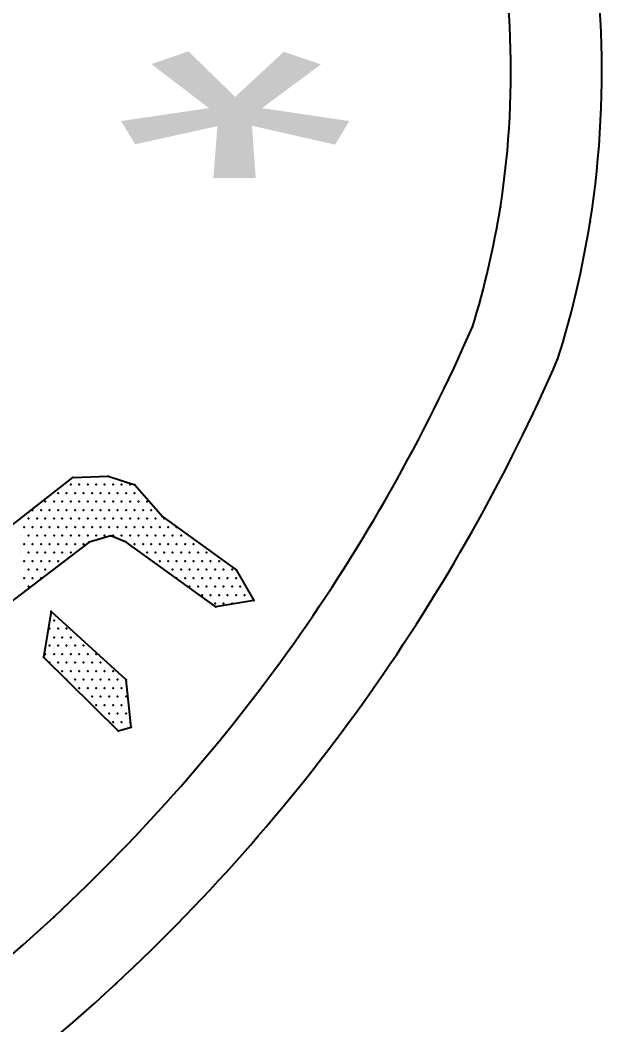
# Model space of a CAD drawing. Extents: x 180421 to 182279, y 668879 to 669787.
# Drawn here: x 180628.02 to 180635.44, y 669602.13 to 669614.94 of the extents above; entities that cross this region are included whole.
import ezdxf
from ezdxf.enums import TextEntityAlignment as Align

# ---------------------------------------------------------------- set-up
doc = ezdxf.new("R2010")
doc.units = 0
doc.header["$LTSCALE"] = 2.5
doc.header["$MEASUREMENT"] = 0
doc.layers.get('0').update_dxf_attribs({"linetype": 'CONTINUOUS'})
doc.layers.add('KOTERET', color=1, linetype='CONTINUOUS')
doc.styles.get("Standard").update_dxf_attribs({"font": 'heb.shx', "height": 0.5})

# ---------------------------------------------------------------- blocks, each defined once
blk = doc.blocks.new('elipsa')
at = {"layer": 'KOTERET', "color": 1, "linetype": 'Continuous'}
for points in [[(20.368, 15.482, 0.06433), (7.627, 18.997, 0.055067), (-3.695, 19.335, 0.081051), (-17.07, 16.585, 0.05642), (-25.541, 12.204, 0.170965), (-32.054, 4.609, 0.076819), (-33.047, 0.117, 0.118306), (-31.458, -6.729, 0.129737), (-26.38, -12.498, 0.070189), (-16.442, -17.734, 0.047922), (-8.989, -19.629, 0.049022), (1.678, -20.394, 0.072792), (17.281, -17.691, 0.1248), (27.531, -12.086, 0.103709), (33.163, -4.121, 0.036886), (33.574, -2.374, 0.106536), (33.289, 2.751, 0.106243), (28.222, 10.489, 0.106919), (20.368, 15.482)], [(-8.799, -18.483, 0.049045), (1.647, -19.233, 0.072972), (16.953, -16.573, 0.125195), (26.739, -11.236, 0.103069), (32.075, -3.715, 0.035565), (32.429, -2.19, 0.105225), (32.186, 2.392, 0.105504), (27.409, 9.665, 0.107235), (19.946, 14.405, 0.064474), (7.463, 17.846, 0.055181), (-3.626, 18.179, 0.081162), (-16.653, 15.503, 0.05669), (-24.929, 11.217, 0.171614), (-30.972, 4.192, 0.076301), (-31.885, 0.075, 0.117637), (-30.418, -6.206, 0.130118), (-25.715, -11.542, 0.070334), (-16.046, -16.641, 0.047983), (-8.799, -18.483)]]:
    blk.add_lwpolyline(points, format="xyb", dxfattribs=at)
at = {"layer": 'KOTERET', "color": 2, "linetype": 'Continuous'}
for points in [[(26.977, -5.636), (27.431, -5.62)], [(27.431, -5.62), (27.768, -5.731)], [(25.715, -6.623), (26.977, -5.636)], [(26.955, -5.726), (26.955, -5.726)], [(27.061, -5.726), (27.061, -5.726)], [(27.172, -5.726), (27.172, -5.726)], [(27.277, -5.726), (27.277, -5.726)], [(27.383, -5.726), (27.383, -5.726)], [(27.494, -5.726), (27.494, -5.726)], [(27.599, -5.726), (27.599, -5.726)], [(27.71, -5.726), (27.71, -5.726)], [(27.768, -5.731), (28.127, -6.138)], [(26.792, -5.837), (26.792, -5.837)], [(26.897, -5.837), (26.897, -5.837)], [(27.008, -5.837), (27.008, -5.837)], [(27.114, -5.837), (27.114, -5.837)], [(27.225, -5.837), (27.225, -5.837)], [(27.33, -5.837), (27.33, -5.837)], [(27.441, -5.837), (27.441, -5.837)], [(27.547, -5.837), (27.547, -5.837)], [(27.657, -5.837), (27.657, -5.837)], [(27.763, -5.837), (27.763, -5.837)], [(26.628, -5.942), (26.628, -5.942)], [(26.739, -5.942), (26.739, -5.942)], [(26.845, -5.942), (26.845, -5.942)], [(26.955, -5.942), (26.955, -5.942)], [(27.061, -5.942), (27.061, -5.942)], [(27.172, -5.942), (27.172, -5.942)], [(27.277, -5.942), (27.277, -5.942)], [(27.383, -5.942), (27.383, -5.942)], [(27.494, -5.942), (27.494, -5.942)], [(27.599, -5.942), (27.599, -5.942)], [(27.71, -5.942), (27.71, -5.942)], [(27.816, -5.942), (27.816, -5.942)], [(27.927, -5.942), (27.927, -5.942)], [(26.465, -6.053), (26.465, -6.053)], [(26.575, -6.053), (26.575, -6.053)], [(26.681, -6.053), (26.681, -6.053)], [(26.792, -6.053), (26.792, -6.053)], [(26.897, -6.053), (26.897, -6.053)], [(27.008, -6.053), (27.008, -6.053)], [(27.114, -6.053), (27.114, -6.053)], [(27.225, -6.053), (27.225, -6.053)], [(27.33, -6.053), (27.33, -6.053)], [(27.441, -6.053), (27.441, -6.053)], [(27.547, -6.053), (27.547, -6.053)], [(27.657, -6.053), (27.657, -6.053)], [(27.763, -6.053), (27.763, -6.053)], [(27.874, -6.053), (27.874, -6.053)], [(27.979, -6.053), (27.979, -6.053)], [(28.127, -6.138), (29.061, -6.813)], [(26.359, -6.27), (26.359, -6.27)], [(26.412, -6.159), (26.412, -6.159)], [(26.465, -6.27), (26.465, -6.27)], [(26.523, -6.159), (26.523, -6.159)], [(26.575, -6.27), (26.575, -6.27)], [(26.628, -6.159), (26.628, -6.159)], [(26.681, -6.27), (26.681, -6.27)], [(26.739, -6.159), (26.739, -6.159)], [(26.792, -6.27), (26.792, -6.27)], [(26.845, -6.159), (26.845, -6.159)], [(26.897, -6.27), (26.897, -6.27)], [(26.955, -6.159), (26.955, -6.159)], [(27.008, -6.27), (27.008, -6.27)], [(27.061, -6.159), (27.061, -6.159)], [(27.114, -6.27), (27.114, -6.27)], [(27.172, -6.159), (27.172, -6.159)], [(27.225, -6.27), (27.225, -6.27)], [(27.277, -6.159), (27.277, -6.159)], [(27.33, -6.27), (27.33, -6.27)], [(27.383, -6.159), (27.383, -6.159)], [(27.441, -6.27), (27.441, -6.27)], [(27.494, -6.159), (27.494, -6.159)], [(27.547, -6.27), (27.547, -6.27)], [(27.599, -6.159), (27.599, -6.159)], [(27.657, -6.27), (27.657, -6.27)], [(27.71, -6.159), (27.71, -6.159)], [(27.763, -6.27), (27.763, -6.27)], [(27.816, -6.159), (27.816, -6.159)], [(27.874, -6.27), (27.874, -6.27)], [(27.927, -6.159), (27.927, -6.159)], [(27.979, -6.27), (27.979, -6.27)], [(28.032, -6.159), (28.032, -6.159)], [(28.09, -6.27), (28.09, -6.27)], [(28.143, -6.159), (28.143, -6.159)], [(28.196, -6.27), (28.196, -6.27)], [(28.301, -6.27), (28.301, -6.27)], [(26.306, -6.375), (26.306, -6.375)], [(26.412, -6.375), (26.412, -6.375)], [(26.523, -6.375), (26.523, -6.375)], [(26.628, -6.375), (26.628, -6.375)], [(26.739, -6.375), (26.739, -6.375)], [(26.845, -6.375), (26.845, -6.375)], [(26.955, -6.375), (26.955, -6.375)], [(27.061, -6.375), (27.061, -6.375)], [(27.172, -6.375), (27.172, -6.375)], [(27.462, -6.38), (27.188, -6.46)], [(27.277, -6.375), (27.277, -6.375)], [(27.383, -6.375), (27.383, -6.375)], [(27.657, -6.46), (27.462, -6.38)], [(27.494, -6.375), (27.494, -6.375)], [(27.599, -6.375), (27.599, -6.375)], [(27.71, -6.375), (27.71, -6.375)], [(27.816, -6.375), (27.816, -6.375)], [(27.927, -6.375), (27.927, -6.375)], [(28.032, -6.375), (28.032, -6.375)], [(28.143, -6.375), (28.143, -6.375)], [(28.249, -6.375), (28.249, -6.375)], [(28.359, -6.375), (28.359, -6.375)], [(27.188, -6.46), (25.604, -7.668)], [(26.359, -6.486), (26.359, -6.486)], [(26.465, -6.486), (26.465, -6.486)], [(26.575, -6.486), (26.575, -6.486)], [(26.681, -6.486), (26.681, -6.486)], [(26.792, -6.486), (26.792, -6.486)], [(26.897, -6.486), (26.897, -6.486)], [(27.008, -6.486), (27.008, -6.486)], [(27.114, -6.486), (27.114, -6.486)], [(28.803, -7.283), (27.657, -6.46)], [(27.763, -6.486), (27.763, -6.486)], [(27.874, -6.486), (27.874, -6.486)], [(27.979, -6.486), (27.979, -6.486)], [(28.09, -6.486), (28.09, -6.486)], [(28.196, -6.486), (28.196, -6.486)], [(28.301, -6.486), (28.301, -6.486)], [(28.412, -6.486), (28.412, -6.486)], [(28.518, -6.486), (28.518, -6.486)], [(26.306, -6.592), (26.306, -6.592)], [(26.412, -6.592), (26.412, -6.592)], [(26.523, -6.592), (26.523, -6.592)], [(26.628, -6.592), (26.628, -6.592)], [(26.739, -6.592), (26.739, -6.592)], [(26.845, -6.592), (26.845, -6.592)], [(26.955, -6.592), (26.955, -6.592)], [(27.927, -6.592), (27.927, -6.592)], [(28.032, -6.592), (28.032, -6.592)], [(28.143, -6.592), (28.143, -6.592)], [(28.249, -6.592), (28.249, -6.592)], [(28.359, -6.592), (28.359, -6.592)], [(28.465, -6.592), (28.465, -6.592)], [(28.576, -6.592), (28.576, -6.592)], [(28.681, -6.592), (28.681, -6.592)], [(26.359, -6.702), (26.359, -6.702)], [(26.465, -6.702), (26.465, -6.702)], [(26.575, -6.702), (26.575, -6.702)], [(26.681, -6.702), (26.681, -6.702)], [(26.792, -6.702), (26.792, -6.702)], [(28.09, -6.702), (28.09, -6.702)], [(28.196, -6.702), (28.196, -6.702)], [(28.301, -6.702), (28.301, -6.702)], [(28.412, -6.702), (28.412, -6.702)], [(28.518, -6.702), (28.518, -6.702)], [(28.629, -6.702), (28.629, -6.702)], [(28.734, -6.702), (28.734, -6.702)], [(28.845, -6.702), (28.845, -6.702)], [(26.306, -6.808), (26.306, -6.808)], [(26.412, -6.808), (26.412, -6.808)], [(26.523, -6.808), (26.523, -6.808)], [(26.628, -6.808), (26.628, -6.808)], [(28.249, -6.808), (28.249, -6.808)], [(28.359, -6.808), (28.359, -6.808)], [(28.465, -6.808), (28.465, -6.808)], [(28.576, -6.808), (28.576, -6.808)], [(28.681, -6.808), (28.681, -6.808)], [(28.792, -6.808), (28.792, -6.808)], [(28.898, -6.808), (28.898, -6.808)], [(29.009, -6.808), (29.009, -6.808)], [(29.061, -6.813), (29.288, -7.204)], [(26.306, -7.024), (26.306, -7.024)], [(26.359, -6.919), (26.359, -6.919)], [(26.412, -7.024), (26.412, -7.024)], [(26.465, -6.919), (26.465, -6.919)], [(26.575, -6.919), (26.575, -6.919)], [(28.301, -6.919), (28.301, -6.919)], [(28.412, -6.919), (28.412, -6.919)], [(28.465, -7.024), (28.465, -7.024)], [(28.518, -6.919), (28.518, -6.919)], [(28.576, -7.024), (28.576, -7.024)], [(28.629, -6.919), (28.629, -6.919)], [(28.681, -7.024), (28.681, -7.024)], [(28.734, -6.919), (28.734, -6.919)], [(28.792, -7.024), (28.792, -7.024)], [(28.845, -6.919), (28.845, -6.919)], [(28.898, -7.024), (28.898, -7.024)], [(28.951, -6.919), (28.951, -6.919)], [(29.009, -7.024), (29.009, -7.024)], [(29.061, -6.919), (29.061, -6.919)], [(29.114, -7.024), (29.114, -7.024)], [(28.629, -7.135), (28.629, -7.135)], [(28.734, -7.135), (28.734, -7.135)], [(28.845, -7.135), (28.845, -7.135)], [(28.951, -7.135), (28.951, -7.135)], [(29.061, -7.135), (29.061, -7.135)], [(29.167, -7.135), (29.167, -7.135)], [(28.792, -7.241), (28.792, -7.241)], [(29.288, -7.204), (28.803, -7.283)], [(28.898, -7.241), (28.898, -7.241)], [(29.009, -7.241), (29.009, -7.241)], [(26.702, -7.346), (26.607, -7.927)], [(27.657, -8.217), (26.702, -7.346)], [(26.739, -7.457), (26.739, -7.457)], [(26.681, -7.563), (26.681, -7.563)], [(26.739, -7.674), (26.739, -7.674)], [(26.792, -7.563), (26.792, -7.563)], [(26.845, -7.674), (26.845, -7.674)], [(26.897, -7.563), (26.897, -7.563)], [(26.955, -7.674), (26.955, -7.674)], [(26.681, -7.779), (26.681, -7.779)], [(26.792, -7.779), (26.792, -7.779)], [(26.897, -7.779), (26.897, -7.779)], [(27.008, -7.779), (27.008, -7.779)], [(27.114, -7.779), (27.114, -7.779)], [(26.607, -7.927), (27.557, -8.866)], [(26.628, -7.89), (26.628, -7.89)], [(26.739, -7.89), (26.739, -7.89)], [(26.845, -7.89), (26.845, -7.89)], [(26.955, -7.89), (26.955, -7.89)], [(27.061, -7.89), (27.061, -7.89)], [(27.172, -7.89), (27.172, -7.89)], [(27.277, -7.89), (27.277, -7.89)], [(26.681, -7.996), (26.681, -7.996)], [(26.792, -7.996), (26.792, -7.996)], [(26.897, -7.996), (26.897, -7.996)], [(27.008, -7.996), (27.008, -7.996)], [(27.114, -7.996), (27.114, -7.996)], [(27.225, -7.996), (27.225, -7.996)], [(27.33, -7.996), (27.33, -7.996)], [(26.845, -8.106), (26.845, -8.106)], [(26.955, -8.106), (26.955, -8.106)], [(27.061, -8.106), (27.061, -8.106)], [(27.172, -8.106), (27.172, -8.106)], [(27.277, -8.106), (27.277, -8.106)], [(27.383, -8.106), (27.383, -8.106)], [(27.494, -8.106), (27.494, -8.106)], [(26.897, -8.212), (26.897, -8.212)], [(27.008, -8.212), (27.008, -8.212)], [(27.061, -8.323), (27.061, -8.323)], [(27.114, -8.212), (27.114, -8.212)], [(27.172, -8.323), (27.172, -8.323)], [(27.225, -8.212), (27.225, -8.212)], [(27.277, -8.323), (27.277, -8.323)], [(27.33, -8.212), (27.33, -8.212)], [(27.383, -8.323), (27.383, -8.323)], [(27.441, -8.212), (27.441, -8.212)], [(27.494, -8.323), (27.494, -8.323)], [(27.547, -8.212), (27.547, -8.212)], [(27.599, -8.323), (27.599, -8.323)], [(27.721, -8.819), (27.657, -8.217)], [(27.225, -8.428), (27.225, -8.428)], [(27.33, -8.428), (27.33, -8.428)], [(27.441, -8.428), (27.441, -8.428)], [(27.547, -8.428), (27.547, -8.428)], [(27.657, -8.428), (27.657, -8.428)], [(27.277, -8.539), (27.277, -8.539)], [(27.383, -8.539), (27.383, -8.539)], [(27.494, -8.539), (27.494, -8.539)], [(27.599, -8.539), (27.599, -8.539)], [(27.441, -8.645), (27.441, -8.645)], [(27.547, -8.645), (27.547, -8.645)], [(27.657, -8.645), (27.657, -8.645)], [(27.494, -8.756), (27.494, -8.756)], [(27.557, -8.866), (27.721, -8.819)], [(27.599, -8.756), (27.599, -8.756)], [(27.71, -8.756), (27.71, -8.756)]]:
    blk.add_lwpolyline(points, dxfattribs=at)
at = {"layer": 'KOTERET', "color": 1}
for p in [(32.429, -2.19), (33.574, -2.374), (32.075, -3.715), (33.163, -4.121), (27.431, -5.62), (27.431, -5.62), (26.955, -5.726), (26.955, -5.726), (26.977, -5.636), (26.977, -5.636), (27.061, -5.726), (27.061, -5.726), (27.172, -5.726), (27.172, -5.726), (27.277, -5.726), (27.277, -5.726), (27.383, -5.726), (27.383, -5.726), (27.494, -5.726), (27.494, -5.726), (27.599, -5.726), (27.599, -5.726), (27.71, -5.726), (27.71, -5.726), (27.768, -5.731), (27.768, -5.731), (26.792, -5.837), (26.792, -5.837), (26.897, -5.837), (26.897, -5.837), (27.008, -5.837), (27.008, -5.837), (27.114, -5.837), (27.114, -5.837), (27.225, -5.837), (27.225, -5.837), (27.33, -5.837), (27.33, -5.837), (27.441, -5.837), (27.441, -5.837), (27.547, -5.837), (27.547, -5.837), (27.657, -5.837), (27.657, -5.837), (27.763, -5.837), (27.763, -5.837), (26.628, -5.942), (26.628, -5.942), (26.739, -5.942), (26.739, -5.942), (26.845, -5.942), (26.845, -5.942), (26.955, -5.942), (26.955, -5.942), (27.061, -5.942), (27.061, -5.942), (27.172, -5.942), (27.172, -5.942), (27.277, -5.942), (27.277, -5.942), (27.383, -5.942), (27.383, -5.942), (27.494, -5.942), (27.494, -5.942), (27.599, -5.942), (27.599, -5.942), (27.71, -5.942), (27.71, -5.942), (27.816, -5.942), (27.816, -5.942), (27.927, -5.942), (27.927, -5.942), (26.465, -6.053), (26.465, -6.053), (26.575, -6.053), (26.575, -6.053), (26.681, -6.053), (26.681, -6.053), (26.792, -6.053), (26.792, -6.053), (26.897, -6.053), (26.897, -6.053), (27.008, -6.053), (27.008, -6.053), (27.114, -6.053), (27.114, -6.053), (27.225, -6.053), (27.225, -6.053), (27.33, -6.053), (27.33, -6.053), (27.441, -6.053), (27.441, -6.053), (27.547, -6.053), (27.547, -6.053), (27.657, -6.053), (27.657, -6.053), (27.763, -6.053), (27.763, -6.053), (27.874, -6.053), (27.874, -6.053), (27.979, -6.053), (27.979, -6.053), (28.127, -6.138), (28.127, -6.138), (26.359, -6.27), (26.359, -6.27), (26.412, -6.159), (26.412, -6.159), (26.465, -6.27), (26.465, -6.27), (26.523, -6.159), (26.523, -6.159), (26.575, -6.27), (26.575, -6.27), (26.628, -6.159), (26.628, -6.159), (26.681, -6.27), (26.681, -6.27), (26.739, -6.159), (26.739, -6.159), (26.792, -6.27), (26.792, -6.27), (26.845, -6.159), (26.845, -6.159), (26.897, -6.27), (26.897, -6.27), (26.955, -6.159), (26.955, -6.159), (27.008, -6.27), (27.008, -6.27), (27.061, -6.159), (27.061, -6.159), (27.114, -6.27), (27.114, -6.27), (27.172, -6.159), (27.172, -6.159), (27.225, -6.27), (27.225, -6.27), (27.277, -6.159), (27.277, -6.159), (27.33, -6.27), (27.33, -6.27), (27.383, -6.159), (27.383, -6.159), (27.441, -6.27), (27.441, -6.27), (27.494, -6.159), (27.494, -6.159), (27.547, -6.27), (27.547, -6.27), (27.599, -6.159), (27.599, -6.159), (27.657, -6.27), (27.657, -6.27), (27.71, -6.159), (27.71, -6.159), (27.763, -6.27), (27.763, -6.27), (27.816, -6.159), (27.816, -6.159), (27.874, -6.27), (27.874, -6.27), (27.927, -6.159), (27.927, -6.159), (27.979, -6.27), (27.979, -6.27), (28.032, -6.159), (28.032, -6.159), (28.09, -6.27), (28.09, -6.27), (28.143, -6.159), (28.143, -6.159), (28.196, -6.27), (28.196, -6.27), (28.301, -6.27), (28.301, -6.27), (26.412, -6.375), (26.412, -6.375), (26.523, -6.375), (26.523, -6.375), (26.628, -6.375), (26.628, -6.375), (26.739, -6.375), (26.739, -6.375), (26.845, -6.375), (26.845, -6.375), (26.955, -6.375), (26.955, -6.375), (27.061, -6.375), (27.061, -6.375), (27.172, -6.375), (27.172, -6.375), (27.277, -6.375), (27.277, -6.375), (27.383, -6.375), (27.383, -6.375), (27.462, -6.38), (27.462, -6.38), (27.494, -6.375), (27.494, -6.375), (27.599, -6.375), (27.599, -6.375), (27.71, -6.375), (27.71, -6.375), (27.816, -6.375), (27.816, -6.375), (27.927, -6.375), (27.927, -6.375), (28.032, -6.375), (28.032, -6.375), (28.143, -6.375), (28.143, -6.375), (28.249, -6.375), (28.249, -6.375), (28.359, -6.375), (28.359, -6.375), (26.359, -6.486), (26.359, -6.486), (26.465, -6.486), (26.465, -6.486), (26.575, -6.486), (26.575, -6.486), (26.681, -6.486), (26.681, -6.486), (26.792, -6.486), (26.792, -6.486), (26.897, -6.486), (26.897, -6.486), (27.008, -6.486), (27.008, -6.486), (27.114, -6.486), (27.114, -6.486), (27.188, -6.46), (27.188, -6.46), (27.657, -6.46), (27.657, -6.46), (27.763, -6.486), (27.763, -6.486), (27.874, -6.486), (27.874, -6.486), (27.979, -6.486), (27.979, -6.486), (28.09, -6.486), (28.09, -6.486), (28.196, -6.486), (28.196, -6.486), (28.301, -6.486), (28.301, -6.486), (28.412, -6.486), (28.412, -6.486), (28.518, -6.486), (28.518, -6.486), (26.412, -6.592), (26.412, -6.592), (26.523, -6.592), (26.523, -6.592), (26.628, -6.592), (26.628, -6.592), (26.739, -6.592), (26.739, -6.592), (26.845, -6.592), (26.845, -6.592), (26.955, -6.592), (26.955, -6.592), (27.927, -6.592), (27.927, -6.592), (28.032, -6.592), (28.032, -6.592), (28.143, -6.592), (28.143, -6.592), (28.249, -6.592), (28.249, -6.592), (28.359, -6.592), (28.359, -6.592), (28.465, -6.592), (28.465, -6.592), (28.576, -6.592), (28.576, -6.592), (28.681, -6.592), (28.681, -6.592), (26.359, -6.702), (26.359, -6.702), (26.465, -6.702), (26.465, -6.702), (26.575, -6.702), (26.575, -6.702), (26.681, -6.702), (26.681, -6.702), (26.792, -6.702), (26.792, -6.702), (28.09, -6.702), (28.09, -6.702), (28.196, -6.702), (28.196, -6.702), (28.301, -6.702), (28.301, -6.702), (28.412, -6.702), (28.412, -6.702), (28.518, -6.702), (28.518, -6.702), (28.629, -6.702), (28.629, -6.702), (28.734, -6.702), (28.734, -6.702), (28.845, -6.702), (28.845, -6.702), (26.412, -6.808), (26.412, -6.808), (26.523, -6.808), (26.523, -6.808), (26.628, -6.808), (26.628, -6.808), (28.249, -6.808), (28.249, -6.808), (28.359, -6.808), (28.359, -6.808), (28.465, -6.808), (28.465, -6.808), (28.576, -6.808), (28.576, -6.808), (28.681, -6.808), (28.681, -6.808), (28.792, -6.808), (28.792, -6.808), (28.898, -6.808), (28.898, -6.808), (29.009, -6.808), (29.009, -6.808), (29.061, -6.813), (29.061, -6.813), (26.359, -6.919), (26.359, -6.919), (26.412, -7.024), (26.412, -7.024), (26.465, -6.919), (26.465, -6.919), (26.575, -6.919), (26.575, -6.919), (28.301, -6.919), (28.301, -6.919), (28.412, -6.919), (28.412, -6.919), (28.465, -7.024), (28.465, -7.024), (28.518, -6.919), (28.518, -6.919), (28.576, -7.024), (28.576, -7.024), (28.629, -6.919), (28.629, -6.919), (28.681, -7.024), (28.681, -7.024), (28.734, -6.919), (28.734, -6.919), (28.792, -7.024), (28.792, -7.024), (28.845, -6.919), (28.845, -6.919), (28.898, -7.024), (28.898, -7.024), (28.951, -6.919), (28.951, -6.919), (29.009, -7.024), (29.009, -7.024), (29.061, -6.919), (29.061, -6.919), (29.114, -7.024), (29.114, -7.024), (28.629, -7.135), (28.629, -7.135), (28.734, -7.135), (28.734, -7.135), (28.845, -7.135), (28.845, -7.135), (28.951, -7.135), (28.951, -7.135), (29.061, -7.135), (29.061, -7.135), (29.167, -7.135), (29.167, -7.135), (28.792, -7.241), (28.792, -7.241), (28.803, -7.283), (28.803, -7.283), (28.898, -7.241), (28.898, -7.241), (29.009, -7.241), (29.009, -7.241), (29.288, -7.204), (29.288, -7.204), (26.702, -7.346), (26.702, -7.346), (26.739, -7.457), (26.739, -7.457), (26.681, -7.563), (26.681, -7.563), (26.739, -7.674), (26.739, -7.674), (26.792, -7.563), (26.792, -7.563), (26.845, -7.674), (26.845, -7.674), (26.897, -7.563), (26.897, -7.563), (26.955, -7.674), (26.955, -7.674), (26.681, -7.779), (26.681, -7.779), (26.792, -7.779), (26.792, -7.779), (26.897, -7.779), (26.897, -7.779), (27.008, -7.779), (27.008, -7.779), (27.114, -7.779), (27.114, -7.779), (26.607, -7.927), (26.607, -7.927), (26.628, -7.89), (26.628, -7.89), (26.739, -7.89), (26.739, -7.89), (26.845, -7.89), (26.845, -7.89), (26.955, -7.89), (26.955, -7.89), (27.061, -7.89), (27.061, -7.89), (27.172, -7.89), (27.172, -7.89), (27.277, -7.89), (27.277, -7.89), (26.681, -7.996), (26.681, -7.996), (26.792, -7.996), (26.792, -7.996), (26.897, -7.996), (26.897, -7.996), (27.008, -7.996), (27.008, -7.996), (27.114, -7.996), (27.114, -7.996), (27.225, -7.996), (27.225, -7.996), (27.33, -7.996), (27.33, -7.996), (26.845, -8.106), (26.845, -8.106), (26.955, -8.106), (26.955, -8.106), (27.061, -8.106), (27.061, -8.106), (27.172, -8.106), (27.172, -8.106), (27.277, -8.106), (27.277, -8.106), (27.383, -8.106), (27.383, -8.106), (27.494, -8.106), (27.494, -8.106), (26.897, -8.212), (26.897, -8.212), (27.008, -8.212), (27.008, -8.212), (27.061, -8.323), (27.061, -8.323), (27.114, -8.212), (27.114, -8.212), (27.172, -8.323), (27.172, -8.323), (27.225, -8.212), (27.225, -8.212), (27.277, -8.323), (27.277, -8.323), (27.33, -8.212), (27.33, -8.212), (27.383, -8.323), (27.383, -8.323), (27.441, -8.212), (27.441, -8.212), (27.494, -8.323), (27.494, -8.323), (27.547, -8.212), (27.547, -8.212), (27.599, -8.323), (27.599, -8.323), (27.657, -8.217), (27.657, -8.217), (27.225, -8.428), (27.225, -8.428), (27.33, -8.428), (27.33, -8.428), (27.441, -8.428), (27.441, -8.428), (27.547, -8.428), (27.547, -8.428), (27.657, -8.428), (27.657, -8.428), (27.277, -8.539), (27.277, -8.539), (27.383, -8.539), (27.383, -8.539), (27.494, -8.539), (27.494, -8.539), (27.599, -8.539), (27.599, -8.539), (27.441, -8.645), (27.441, -8.645), (27.547, -8.645), (27.547, -8.645), (27.657, -8.645), (27.657, -8.645), (27.494, -8.756), (27.494, -8.756), (27.599, -8.756), (27.599, -8.756), (27.71, -8.756), (27.71, -8.756), (27.721, -8.819), (27.721, -8.819), (27.557, -8.866), (27.557, -8.866), (26.739, -11.236), (27.531, -12.086)]:
    blk.add_point(p, dxfattribs=at)
at = {"layer": 'KOTERET', "color": 1, "width": 1.5}
blk.add_text('*', height=3.167, rotation=180, dxfattribs=at).set_placement((30.634, 1.347), (27.467, 1.347), align=Align.FIT)

msp = doc.modelspace()

# ---------------------------------------------------------------- block references
msp.add_blockref('elipsa', (180601.713, 669614.745))

doc.saveas('drawing.dxf')
